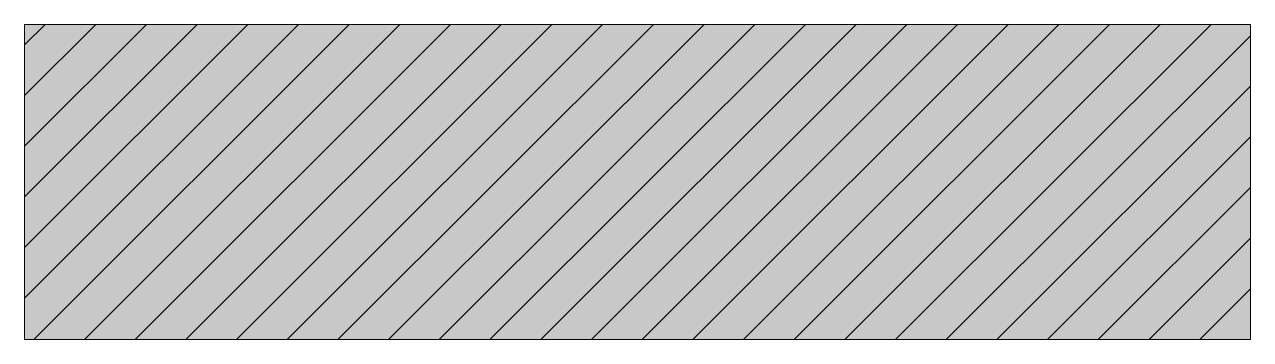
# Model space of a CAD drawing. Header units: metres. Extents: x 0 to 171, y -44 to 0.
import ezdxf

# ---------------------------------------------------------------- set-up
doc = ezdxf.new("R2010")
doc.units = ezdxf.units.M
doc.layers.add('A-DETL-GENF', color=92, linetype='Continuous', lineweight=18)
doc.layers.add('A-DETL-MEDM', color=33, linetype='Continuous', lineweight=18)

# ---------------------------------------------------------------- blocks, each defined once
blk = doc.blocks.new('00 hout_rechthoekig_sls - Vuren 44x171-4309843-00_0 Basismaterialen')
at = {"layer": 'A-DETL-GENF', "lineweight": 13}
blk.add_hatch(color=256, dxfattribs=at).paths.add_polyline_path([(171, -44), (171, 0), (0, 0), (0, -44)])
at = {"layer": 'A-DETL-MEDM', "lineweight": 13}
h = blk.add_hatch(dxfattribs=at)
h.set_pattern_fill('FP_596', color=256, style=0, pattern_type=2)
h.set_pattern_definition([(45, (4518, -5136.867), (-3.535534, 3.535534), [])])
h.paths.add_polyline_path([(171, -44), (171, 0), (0, 0), (0, -44)])
at = {"layer": 'A-DETL-MEDM'}
for p, q in [((0, 0), (171, 0)), ((0, -44), (0, 0)), ((171, 0), (171, -44)), ((171, 0), (171, -44)), ((171, 0), (171, -44)), ((171, -44), (0, -44)), ((171, -44), (0, -44))]:
    blk.add_line(p, q, dxfattribs=at)

msp = doc.modelspace()

# ---------------------------------------------------------------- block references
msp.add_blockref('00 hout_rechthoekig_sls - Vuren 44x171-4309843-00_0 Basismaterialen', (0, 0))

doc.saveas('drawing.dxf')
